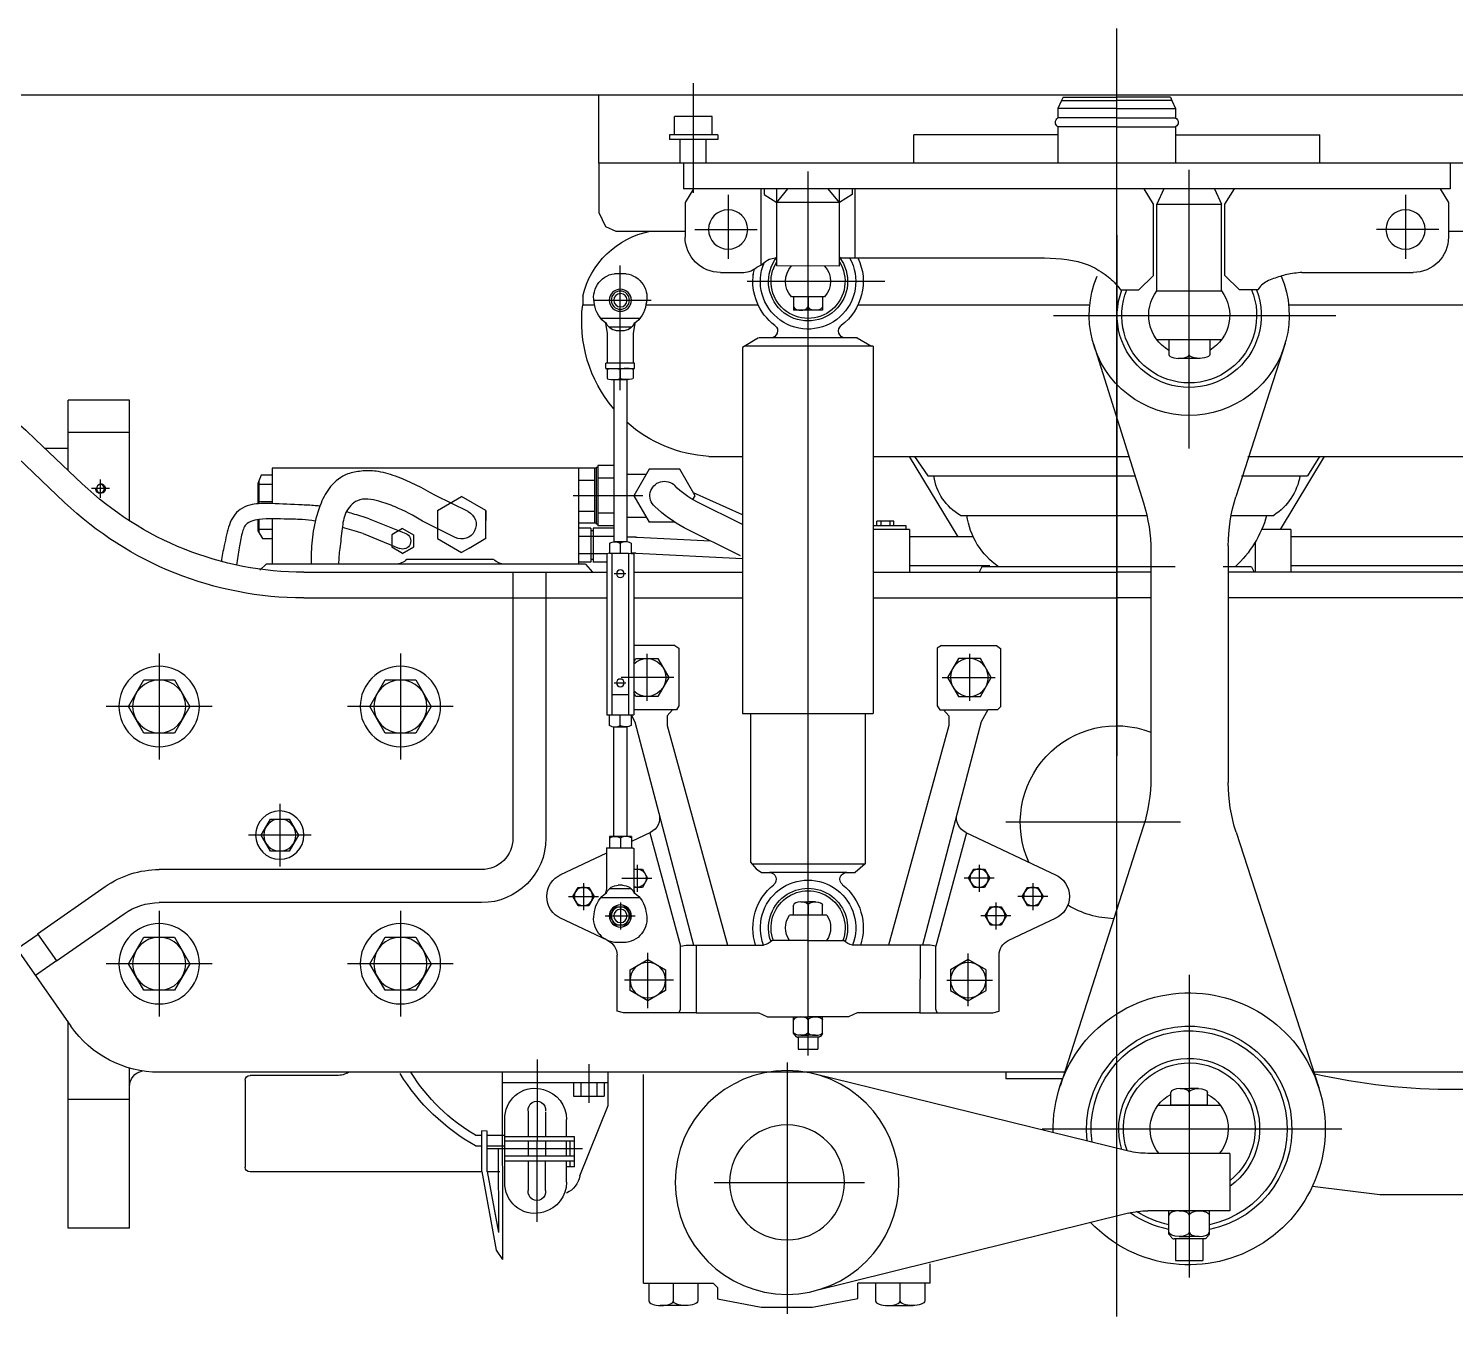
# Model space of a CAD drawing. Extents: x 39751 to 116307, y -36149 to -14965.
# Drawn here: x 63369 to 64256, y -21160 to -20359 of the extents above; entities that cross this region are included whole.
import ezdxf

# ---------------------------------------------------------------- set-up
doc = ezdxf.new("R2010")
doc.units = 0
doc.header["$LTSCALE"] = 1500
doc.linetypes.add('CENTER2', pattern=[0.72, 0.6, -0.05, 0.02, -0.05])
for name, color, linetype in [('01', 7, 'Continuous'), ('confine7', 4, 'CENTER2'), ('LAYER0', 7, 'Continuous')]:
    doc.layers.add(name, color=color, linetype=linetype)
doc.layers.add('AM_0', color=7, linetype='Continuous', lineweight=30)

# ---------------------------------------------------------------- blocks, each defined once
blk = doc.blocks.new('A$C2D1C109C')
at = {"layer": '01'}
for p, q in [((1832.35, 1058.09), (1830.07, 1053.06)), ((1833.23, 1060.19), (1832.35, 1058.09)), ((1832.35, 1058.09), (1866.67, 1058.09)), ((1833.23, 1060.19), (1866.67, 1060.19)), ((1900.1, 1060.19), (1866.67, 1060.19)), ((1900.98, 1058.09), (1866.67, 1058.09)), ((1900.1, 1060.19), (1900.98, 1058.09)), ((1900.98, 1058.09), (1903.26, 1053.06)), ((1866.67, 1053.06), (1830.07, 1053.06)), ((1830.07, 1053.06), (1830.07, 1047.19)), ((1866.67, 1047.19), (1830.07, 1047.19)), ((1866.67, 1053.06), (1903.26, 1053.06)), ((1866.67, 1047.19), (1903.26, 1047.19)), ((1903.26, 1053.06), (1903.26, 1047.19)), ((2118.35, 1036.76), (2118.35, 1048.21)), ((2118.35, 1048.21), (2141.7, 1048.21)), ((2141.7, 1036.76), (2141.7, 1048.21)), ((1866.67, 1041.74), (1830.07, 1041.74)), ((1830.07, 1041.74), (1830.07, 1019.1)), ((1866.67, 1041.74), (1903.26, 1041.74)), ((1903.26, 1041.74), (1903.26, 1019.1)), ((1830.07, 1036.75), (1740.49, 1036.75)), ((1740.49, 1019.1), (1740.49, 1036.75)), ((1903.26, 1036.75), (1992.84, 1036.75)), ((1992.84, 1019.1), (1992.84, 1036.75)), ((2114.76, 1036.76), (2114.76, 1033.72)), ((2114.76, 1036.76), (2144.82, 1036.76)), ((2114.76, 1033.72), (2144.82, 1033.72)), ((2121.98, 1019.1), (2121.98, 1033.72)), ((2138.2, 1019.1), (2138.2, 1033.72)), ((2144.82, 1036.76), (2144.82, 1033.72)), ((1545.21, 1019.1), (2188.75, 1019.1)), ((1659.42, 1019.1), (1659.42, 1003.17)), ((2136.05, 1019.1), (2136.05, 1003.17)), ((2188.75, 1019.1), (2188.75, 988.5)), ((1659.42, 1003.17), (2136.05, 1003.17)), ((1665.63, 1003.12), (1660.38, 994.53)), ((1799.47, 993.68), (1793.54, 1003.17)), ((1805.87, 1003.12), (1801.58, 993.58)), ((1837.4, 1003.12), (1841.7, 993.58)), ((1843.81, 993.68), (1849.74, 1003.17)), ((2029.44, 960.15), (2029.44, 1003.17)), ((2031.31, 1003.17), (2031.31, 999.54)), ((2039.19, 955.09), (2039.19, 1003.17)), ((2039.19, 994.53), (2046.14, 1003.17)), ((2078.11, 994.53), (2071.15, 1003.17)), ((2078.11, 955.17), (2078.11, 1003.17)), ((2085.98, 1003.17), (2085.98, 999.54)), ((2087.86, 955.8), (2087.86, 1003.17)), ((2129.84, 1003.12), (2135.09, 994.53)), ((1660.38, 994.53), (1660.38, 973.12)), ((2031.31, 999.54), (2039.19, 994.53)), ((2039.19, 994.53), (2078.11, 994.53)), ((2085.98, 999.54), (2078.11, 994.53)), ((2135.09, 994.53), (2135.09, 973.12)), ((1799.47, 949.23), (1799.47, 993.68)), ((1801.58, 939.65), (1801.58, 993.58)), ((1841.7, 993.58), (1801.58, 993.58)), ((1841.7, 939.65), (1841.7, 993.58)), ((1843.81, 949.23), (1843.81, 993.68)), ((2188.75, 988.5), (2184.55, 979.7)), ((1660.38, 976.76), (1555.27, 976.76)), ((2178.27, 976.76), (2135.09, 976.76)), ((2184.55, 979.7), (2178.27, 976.76)), ((2039.19, 960.15), (1911.6, 960.15)), ((2079.17, 960.15), (2078.11, 960.15)), ((1751.5, 951.12), (1682.38, 951.12)), ((2039.19, 955.09), (2078.11, 955.17)), ((2113.09, 951.12), (2099.79, 951.12)), ((2171.73, 950.35), (2179.09, 950.35)), ((1790.28, 940.38), (1799.47, 949.23)), ((1852.99, 940.38), (1843.81, 949.23)), ((1778.94, 940.38), (1790.28, 940.38)), ((1841.7, 939.65), (1801.58, 939.65)), ((1864.34, 940.38), (1852.99, 940.38)), ((2048.34, 935.99), (2068.96, 935.99)), ((2049.62, 935.99), (2049.62, 927.65)), ((2058.65, 935.99), (2058.65, 927.65)), ((2067.68, 935.99), (2067.68, 927.65)), ((2198.81, 936.3), (2198.81, 931.06)), ((1759.81, 931.06), (1535.57, 931.06)), ((2027.54, 931.06), (1883.47, 931.06)), ((2049.62, 927.65), (2067.68, 927.65)), ((2159.46, 931.06), (2089.76, 931.06)), ((2198.81, 931.06), (2191.36, 931.06)), ((2163.25, 922.51), (2187.57, 922.51)), ((2166.29, 919.63), (2167.34, 913.1)), ((2168.46, 917.07), (2182.36, 917.07)), ((2174.12, 914.81), (2176.71, 914.81)), ((2184.53, 919.63), (2183.49, 913.1)), ((2186.34, 922.51), (2186.79, 922.32)), ((1761.93, 907.02), (1792.56, 811.61)), ((1801.58, 909.16), (1841.7, 909.16)), ((1808.88, 909.16), (1808.88, 900.15)), ((1821.64, 897.68), (1821.64, 909.16)), ((1834.4, 909.16), (1834.4, 900.15)), ((1881.24, 906.66), (1850.08, 807.83)), ((2018.08, 905.38), (2018.08, 676.86)), ((2018.08, 905.38), (2098.02, 905.38)), ((2028.16, 910.53), (2019.28, 905.38)), ((2028.16, 910.53), (2035.52, 910.53)), ((2035.52, 910.53), (2081.77, 910.53)), ((2081.77, 910.53), (2089.13, 910.53)), ((2089.38, 910.53), (2099.43, 904.54)), ((2167.34, 913.1), (2167.34, 894.62)), ((2183.49, 913.1), (2183.49, 894.62)), ((1814.92, 897.68), (1828.49, 897.68)), ((2099.43, 904.54), (2099.43, 676.86)), ((2184.45, 891.47), (2166.54, 891.47)), ((2167.34, 891.47), (2167.34, 885.37)), ((2175.5, 891.47), (2175.5, 885.37)), ((2183.49, 891.47), (2183.49, 885.13)), ((2171.33, 884.53), (2171.33, 783.56)), ((2179.57, 884.53), (2171.42, 884.53)), ((2179.49, 884.53), (2179.49, 783.56)), ((2480.67, 796.66), (2480.67, 871.67)), ((2480.67, 871.67), (2518.67, 871.67)), ((2518.67, 827.99), (2518.67, 871.67)), ((2480.67, 851.67), (2518.67, 851.67)), ((2509.97, 819.73), (2539.01, 847.33)), ((1785.24, 836.73), (1613.13, 836.73)), ((1737.62, 836.73), (1765.12, 791.19)), ((1740.58, 836.73), (1748.12, 824.58)), ((2018.08, 836.73), (1859.2, 836.73)), ((1995.71, 836.73), (1965.49, 786.69)), ((1992.54, 836.73), (1984.16, 824.58)), ((2120.41, 836.73), (2099.43, 836.73)), ((2518.67, 841.67), (2533.06, 841.67)), ((2521, 808.13), (2550.03, 835.74)), ((2128.89, 812.27), (2138.44, 828.81)), ((2138.44, 828.81), (2157.53, 828.81)), ((2157.53, 828.81), (2167.08, 812.27)), ((2171.33, 825.65), (2159.36, 825.65)), ((2179.49, 831.02), (2189.48, 831.02)), ((2189.48, 831.02), (2189.48, 793.51)), ((2189.48, 829.88), (2190.39, 829.88)), ((2190.39, 829.88), (2190.39, 794.65)), ((2190.39, 829.3), (2391.93, 829.3)), ((2191.22, 795.23), (2191.22, 829.3)), ((2201.38, 829.3), (2201.38, 769.67)), ((2343.24, 829.3), (2391.93, 829.3)), ((2391.93, 829.3), (2391.93, 807.32)), ((1789.21, 824.58), (1748.12, 824.58)), ((1984.16, 824.58), (1855.36, 824.58)), ((2179.49, 823.11), (2189.48, 823.11)), ((2201.38, 821.84), (2191.22, 821.84)), ((2391.93, 825.01), (2398.72, 825.01)), ((2391.93, 819.3), (2400.22, 819.3)), ((2398.72, 825.01), (2400.82, 819.93)), ((2400.22, 821.39), (2400.22, 807.25)), ((2400.82, 819.93), (2400.82, 807.2)), ((2099.43, 800.42), (2129.91, 814.05)), ((2099.43, 794.44), (2127.8, 808.5)), ((2130.3, 809.83), (2128.89, 812.27)), ((2167.08, 812.27), (2157.53, 795.73)), ((2258.95, 803.06), (2274.07, 811.79)), ((2270.06, 802.39), (2290.38, 812.5)), ((2289.18, 803.06), (2274.07, 811.79)), ((2391.93, 808.5), (2400.22, 808.5)), ((1795.52, 800.05), (1769.09, 800.05)), ((1963.88, 800.05), (1847.97, 800.05)), ((2171.33, 798.89), (2159.36, 798.89)), ((2179.49, 801.43), (2189.48, 801.43)), ((2201.38, 802.7), (2191.22, 802.7)), ((2258.95, 803.06), (2258.95, 796.87)), ((2258.95, 785.61), (2258.95, 803.06)), ((2289.18, 803.06), (2289.18, 785.61)), ((1758.48, 791.19), (1776.6, 791.19)), ((1758.48, 791.19), (1758.48, 764.67)), ((1758.48, 791.19), (1758.48, 764.99)), ((1995.66, 791.19), (2018.08, 791.19)), ((1995.66, 791.19), (1995.66, 764.67)), ((1997.73, 791.19), (1997.73, 793.57)), ((1997.73, 793.57), (2018.08, 793.57)), ((2005.35, 793.57), (2005.35, 796.5)), ((2005.35, 796.5), (2015.83, 796.5)), ((2007.86, 796.5), (2007.86, 793.57)), ((2013.31, 796.5), (2013.31, 793.57)), ((2015.83, 793.57), (2015.83, 796.5)), ((2100.68, 774.97), (2135.79, 792.38)), ((2141.46, 795.73), (2157.53, 795.73)), ((2179.46, 791.99), (2192.32, 792.01)), ((2179.49, 793.51), (2189.48, 793.51)), ((2189.48, 794.65), (2190.39, 794.65)), ((2190.39, 795.23), (2201.38, 795.23)), ((2192.32, 792.01), (2192.34, 771.03)), ((2192.34, 790.47), (2193.76, 790.47)), ((2193.76, 792.01), (2201.38, 792.01)), ((2193.76, 792.01), (2193.76, 771.03)), ((2278.07, 786.28), (2298.39, 796.38)), ((2310.76, 791.87), (2304.05, 787.99)), ((2331.52, 797.96), (2308.87, 788.75)), ((2310.76, 791.87), (2317.47, 787.99)), ((2391.93, 797.9), (2391.93, 769.67)), ((2391.93, 791.35), (2400.22, 791.35)), ((2400.82, 790.4), (2397.96, 785.63)), ((2400.22, 797.39), (2400.22, 789.39)), ((2400.82, 797.3), (2400.82, 790.4)), ((1615.48, 786.69), (1758.48, 786.69)), ((1780.53, 783.5), (1780.53, 764.67)), ((1780.53, 783.5), (1780.53, 764.99)), ((1797.34, 781.04), (1797.34, 633.8)), ((1955.94, 786.69), (1995.66, 786.69)), ((2165.01, 786.49), (2119.25, 784.18)), ((2165.77, 786.51), (2171.33, 786.51)), ((2168.61, 782.72), (2168.61, 776.27)), ((2171.33, 783.56), (2179.49, 783.56)), ((2175.41, 783.56), (2175.41, 776.53)), ((2179.46, 786.9), (2201.38, 786.9)), ((2182.21, 782.72), (2182.21, 776.53)), ((2258.95, 785.61), (2269.49, 779.52)), ((2289.18, 785.61), (2274.07, 776.88)), ((2304.05, 787.99), (2304.05, 780.24)), ((2335.28, 788.7), (2312.64, 779.49)), ((2317.47, 787.99), (2317.47, 780.24)), ((2397.96, 785.63), (2391.93, 785.63)), ((1845.46, 777.77), (1845.46, 636.85)), ((2165.52, 776.5), (2099.43, 773.18)), ((2165.77, 776.51), (2168.61, 776.51)), ((2170.29, 776.53), (2167.09, 776.04)), ((2167.09, 776.04), (2167.09, 675.91)), ((2170.29, 776.53), (2170.29, 675.91)), ((2182.21, 776.53), (2170.29, 776.53)), ((2180.53, 675.91), (2180.53, 776.53)), ((2182.21, 776.53), (2183.73, 776.04)), ((2183.52, 776.11), (2201.38, 776.11)), ((2183.73, 776.04), (2183.73, 675.91)), ((2192.34, 772.54), (2193.76, 772.54)), ((2254.17, 772.67), (2308.17, 772.67)), ((2267.18, 780.86), (2274.07, 776.88)), ((2304.05, 780.52), (2304.05, 780.24)), ((2310.76, 776.37), (2304.05, 780.24)), ((2304.05, 780.24), (2310.76, 776.37)), ((2310.76, 776.37), (2317.47, 780.24)), ((1361.17, 764.67), (1797.34, 764.67)), ((1615.48, 768.69), (1758.48, 768.69)), ((1782.85, 768.07), (1781.15, 764.67)), ((1782.85, 768.07), (1800.61, 768.07)), ((1830.46, 768.07), (1950.49, 768.07)), ((1845.46, 764.67), (1866.67, 764.67)), ((2018.08, 764.67), (1866.67, 764.67)), ((1945.59, 768.69), (1995.66, 768.69)), ((1950.49, 768.07), (1952.18, 764.67)), ((2167.09, 764.67), (2099.43, 764.67)), ((2183.73, 771.03), (2192.34, 771.03)), ((2372.17, 764.67), (2183.73, 764.67)), ((2197.01, 769.67), (2192.8, 764.67)), ((2193.76, 771.03), (2201.38, 771.03)), ((2197.01, 769.67), (2357.67, 769.67)), ((2221.67, 764.67), (2221.67, 748.67)), ((2242.24, 764.67), (2242.24, 748.67)), ((2357.67, 769.67), (2395.67, 769.67)), ((2395.67, 769.67), (2399.67, 766.06)), ((1361.17, 748.67), (1797.34, 748.67)), ((1845.46, 748.67), (1866.67, 748.67)), ((2018.08, 748.67), (1866.67, 748.67)), ((2167.09, 748.67), (2099.43, 748.67)), ((2372.17, 748.67), (2183.73, 748.67)), ((2221.67, 748.67), (2221.67, 599.17)), ((2242.24, 748.67), (2242.24, 599.17)), ((1941.55, 719), (1939.03, 717.2)), ((1958.33, 719), (1941.55, 719)), ((1975.77, 719), (1958.33, 719)), ((1975.77, 719), (1978.29, 717.49)), ((2141.52, 719), (2139.01, 717.49)), ((2141.52, 719), (2158.97, 719)), ((2158.97, 719), (2167.09, 719)), ((1939.03, 717.2), (1939.03, 699.2)), ((1978.29, 717.49), (1978.29, 699.2)), ((2139.01, 717.49), (2139.01, 699.2)), ((1939.03, 699.2), (1939.03, 680.91)), ((1978.29, 699.2), (1978.29, 681.48)), ((2139.01, 699.2), (2139.01, 681.48)), ((2180.53, 688.57), (2170.29, 688.57)), ((1939.03, 680.91), (1940.88, 679.07)), ((1940.88, 679.07), (1946.92, 679.07)), ((1958.33, 679.07), (1946.92, 679.07)), ((1946.92, 679.07), (1950.95, 671.69)), ((1974.43, 679.07), (1958.33, 679.07)), ((1974.43, 679.07), (1971.08, 675.38)), ((1971.08, 675.38), (1971.08, 669.34)), ((1976.78, 679.07), (1974.43, 679.07)), ((1978.29, 681.48), (1976.78, 679.07)), ((2099.43, 676.86), (2018.08, 676.86)), ((2023.12, 676.86), (2023.12, 583.31)), ((2094.39, 676.86), (2094.39, 584.36)), ((2139.01, 681.48), (2140.52, 679.07)), ((2140.52, 679.07), (2142.86, 679.07)), ((2142.86, 679.07), (2146.22, 675.38)), ((2142.86, 679.07), (2158.97, 679.07)), ((2146.22, 675.38), (2146.22, 669.34)), ((2158.97, 679.07), (2167.09, 679.07)), ((2168.65, 675.91), (2166.35, 671.69)), ((2183.73, 675.91), (2167.09, 675.91)), ((2168.53, 669.45), (2168.53, 675.91)), ((2175.41, 669.41), (2175.41, 675.91)), ((2182.29, 675.91), (2182.29, 669.45)), ((1950.95, 671.69), (1987.5, 532.78)), ((1971.08, 669.34), (2008.59, 532.78)), ((2146.22, 669.34), (2108.7, 532.78)), ((2166.35, 671.69), (2129.8, 532.78)), ((2171.25, 668.57), (2171.25, 600.33)), ((2179.49, 668.57), (2171.33, 668.57)), ((2179.57, 668.57), (2179.57, 600.33)), ((1850.23, 606.33), (1901.9, 445.1)), ((1792.48, 603.01), (1741.12, 444.3)), ((1960.61, 602.84), (1904.3, 576.28)), ((1960.22, 602.66), (1979.3, 532.11)), ((2157.07, 602.66), (2138, 532.11)), ((2156.69, 602.84), (2168.53, 597.25)), ((2168.53, 600.33), (2168.53, 593.29)), ((2168.53, 600.33), (2182.13, 600.33)), ((2175.33, 599.49), (2175.33, 593.29)), ((2182.13, 600.33), (2182.13, 593.29)), ((2367.65, 601.17), (2406.68, 601.17)), ((2167.57, 593.29), (2166.69, 592.65)), ((2166.69, 567.61), (2166.69, 592.65)), ((2183.97, 593.29), (2167.57, 593.29)), ((2183.97, 593.29), (2183.97, 567.69)), ((2183.97, 589.97), (2213, 576.28)), ((2023.12, 583.31), (2029.43, 577.84)), ((2093.55, 583.31), (2023.12, 583.31)), ((2034.64, 577.84), (2029.43, 577.84)), ((2034.64, 577.84), (2082.66, 577.84)), ((2087.87, 577.84), (2082.66, 577.84)), ((2091.02, 580.16), (2087.66, 577.84)), ((2094.39, 584.36), (2091.02, 580.16)), ((2261.67, 579.74), (2462.17, 579.74)), ((2174.12, 569.95), (2176.71, 569.95)), ((2537.75, 539.77), (2495.75, 569.16)), ((2054.13, 559.59), (2058.65, 559.59)), ((2063.16, 559.59), (2058.65, 559.59)), ((2163.25, 562.25), (2187.57, 562.25)), ((2166.29, 565.13), (2166.69, 567.63)), ((2168.46, 567.69), (2182.36, 567.69)), ((2183.97, 567.69), (2184.69, 565.13)), ((2261.67, 559.17), (2462.17, 559.17)), ((2576.42, 566.96), (2517.07, 482.28)), ((2047.06, 551.46), (2070.24, 551.46)), ((2049.62, 551.46), (2049.62, 557.67)), ((2049.62, 551.46), (2067.68, 551.46)), ((2058.65, 557.67), (2058.65, 551.46)), ((2067.68, 551.46), (2067.68, 557.67)), ((2525.96, 522.91), (2483.95, 552.31)), ((1934.14, 535.6), (1904.3, 549.67)), ((2183.16, 535.6), (2213, 549.67)), ((1979.3, 532.11), (1982.78, 532.78)), ((1982.78, 532.78), (2030.93, 532.78)), ((1988.97, 532.78), (1989.11, 490.7)), ((2058.65, 535.53), (2036.36, 535.53)), ((2058.65, 535.53), (2080.93, 535.53)), ((2134.51, 532.78), (2086.36, 532.78)), ((2128.33, 532.78), (2128.19, 490.7)), ((2138, 532.11), (2134.51, 532.78)), ((2171.73, 534.41), (2179.09, 534.41)), ((2537.75, 539.77), (2525.96, 522.91)), ((2537.52, 539.44), (2550.63, 530.27)), ((1939.87, 510.97), (1939.87, 526.55)), ((1979.3, 492.85), (1979.3, 532.11)), ((2138, 492.85), (2138, 532.11)), ((2177.42, 510.97), (2177.42, 526.55)), ((2526.06, 523.05), (2539.17, 513.88)), ((1939.87, 491.6), (1939.87, 510.97)), ((2177.42, 491.6), (2177.42, 510.97)), ((1943.84, 490.7), (1939.87, 491.6)), ((1958.33, 490.7), (1943.84, 490.7)), ((1978.39, 490.7), (1958.33, 490.7)), ((1978.39, 490.7), (1979.3, 492.85)), ((1989.11, 490.7), (1978.39, 490.7)), ((1989.11, 490.7), (2028.12, 490.7)), ((2028.12, 490.7), (2033.48, 488.16)), ((2033.48, 488.16), (2058.65, 488.16)), ((2049.62, 477.69), (2049.62, 488.16)), ((2054.13, 488.16), (2058.65, 488.16)), ((2083.81, 488.16), (2058.65, 488.16)), ((2063.16, 488.16), (2058.65, 488.16)), ((2067.68, 477.69), (2067.68, 488.16)), ((2089.18, 490.7), (2083.81, 488.16)), ((2128.19, 490.7), (2089.18, 490.7)), ((2128.19, 490.7), (2138.91, 490.7)), ((2138.91, 490.7), (2138, 492.85)), ((2138.91, 490.7), (2158.97, 490.7)), ((2158.97, 490.7), (2173.46, 490.7)), ((2173.46, 490.7), (2177.42, 491.6)), ((2058.65, 486.24), (2058.65, 478.6)), ((2518.67, 356.67), (2518.67, 484.56)), ((2052, 475.58), (2065.29, 475.58)), ((2052.5, 475.58), (2052.5, 468.09)), ((2054.13, 476.68), (2058.65, 476.68)), ((2063.16, 476.68), (2058.65, 476.68)), ((2064.8, 475.58), (2064.8, 468.09)), ((2064.8, 468.09), (2052.5, 468.09)), ((1271.17, 453.67), (1744.15, 453.67)), ((1859.35, 404.69), (2054.99, 452.71)), ((1899.15, 453.67), (2462.17, 453.67)), ((1935.67, 453.67), (1935.67, 449.67)), ((2480.67, 356.67), (2480.67, 456.28)), ((1900.43, 449.67), (1935.67, 449.67)), ((2160.98, 322.41), (2160.98, 452.25)), ((2351.67, 451.67), (2405.67, 451.67)), ((2408.67, 448.67), (2408.67, 394.67)), ((1810.21, 433.26), (1810.21, 441.11)), ((1815.93, 443.54), (1821.64, 443.54)), ((1827.35, 443.54), (1821.64, 443.54)), ((1821.64, 441.11), (1821.64, 433.26)), ((1833.06, 433.26), (1833.06, 441.11)), ((2480.67, 436.67), (2518.67, 436.67)), ((1840.64, 433.26), (1802.31, 433.26)), ((1810.21, 433.26), (1833.06, 433.26)), ((2247.17, 383.07), (2247.17, 426.56)), ((2258.18, 416.99), (2261.49, 417.27)), ((2258.18, 414.5), (2247.28, 414.5)), ((2265.43, 414.5), (2261.49, 414.5)), ((1796.39, 403.25), (1796.39, 367.52)), ((1796.39, 403.25), (1847.44, 403.25)), ((2258.18, 407.87), (2247.26, 407.87)), ((2265.43, 407.87), (2261.49, 407.87)), ((2250.24, 391.67), (2258.17, 391.67)), ((2261.44, 391.67), (2405.67, 391.67)), ((1796.39, 367.52), (1847.38, 367.52)), ((1809.07, 352.97), (1809.07, 367.52)), ((1815.35, 367.52), (1821.64, 367.52)), ((1827.92, 367.52), (1821.64, 367.52)), ((1821.64, 364.85), (1821.64, 354.23)), ((1834.21, 352.97), (1834.21, 367.52)), ((1859.41, 366.06), (2054.99, 317.59)), ((2480.67, 356.67), (2518.67, 356.67)), ((1812.39, 350.03), (1830.89, 350.03)), ((1813.08, 350.03), (1813.08, 336.7)), ((1815.35, 351.56), (1821.64, 351.56)), ((1827.92, 351.56), (1821.64, 351.56)), ((1830.2, 350.03), (1830.2, 336.7)), ((1830.2, 336.7), (1813.08, 336.7)), ((1982.82, 322.41), (1982.82, 334.57)), ((1982.82, 322.41), (2027.61, 322.41)), ((1986.1, 322.41), (1986.1, 311.49)), ((2001.37, 311.49), (2001.37, 322.41)), ((2016.64, 322.41), (2016.64, 311.49)), ((2027.61, 312.9), (2027.61, 322.41)), ((2117.7, 322.41), (2115.02, 319.72)), ((2115.02, 319.72), (2115.02, 312.74)), ((2160.98, 322.41), (2117.7, 322.41)), ((2127.16, 322.41), (2127.16, 311.49)), ((2142.43, 311.49), (2142.43, 322.41)), ((2157.7, 322.41), (2157.7, 311.49)), ((2055.96, 307.64), (2027.61, 312.9)), ((2115.02, 312.74), (2087.84, 307.64)), ((2009.29, 308.58), (1993.21, 308.58)), ((2087.84, 307.64), (2055.96, 307.64)), ((2134.52, 308.58), (2150.59, 308.58))]:
    blk.add_line(p, q, dxfattribs=at)
for points in [[(1971.97, 699.2), (1965.15, 687.39), (1951.51, 687.39), (1944.69, 699.2), (1951.51, 711.01), (1965.15, 711.01)], [(2302.64, 697.67), (2293.11, 681.17), (2302.64, 664.67), (2321.69, 664.67), (2331.22, 681.17), (2321.69, 697.67)], [(2452.64, 697.67), (2443.11, 681.17), (2452.64, 664.67), (2471.69, 664.67), (2481.22, 681.17), (2471.69, 697.67)], [(2381.39, 611.17), (2375.62, 601.17), (2381.39, 591.17), (2392.94, 591.17), (2398.71, 601.17), (2392.94, 611.17)], [(1948.99, 580.09), (1945.7, 574.39), (1948.99, 568.68), (1955.58, 568.68), (1958.88, 574.39), (1955.58, 580.09)], [(1915.67, 568.69), (1912.37, 562.98), (1915.67, 557.27), (1922.26, 557.27), (1925.55, 562.98), (1922.26, 568.69)], [(2195.04, 568.69), (2191.74, 562.98), (2195.04, 557.27), (2201.63, 557.27), (2204.93, 562.98), (2201.63, 568.69)], [(1938.59, 556.61), (1935.29, 550.9), (1938.59, 545.19), (1945.18, 545.19), (1948.48, 550.9), (1945.18, 556.61)], [(2172.11, 556.61), (2168.82, 550.9), (2172.11, 545.19), (2178.71, 545.19), (2182, 550.9), (2178.71, 556.61)], [(2302.64, 537.67), (2293.11, 521.17), (2302.64, 504.67), (2321.69, 504.67), (2331.22, 521.17), (2321.69, 537.67)], [(2452.64, 537.67), (2443.11, 521.17), (2452.64, 504.67), (2471.69, 504.67), (2481.22, 521.17), (2471.69, 537.67)], [(1970.07, 504.58), (1959, 498.19), (1947.93, 504.58), (1947.93, 517.36), (1959, 523.76), (1970.07, 517.36)], [(2147.23, 504.58), (2158.3, 498.19), (2169.37, 504.58), (2169.37, 517.36), (2158.3, 523.76), (2147.23, 517.36)]]:
    blk.add_lwpolyline(points, close=True, dxfattribs=at)
for points in [[(2167.09, 708.76), (2165.79, 711.01), (2152.15, 711.01), (2145.33, 699.2), (2152.15, 687.39), (2165.79, 687.39), (2167.09, 689.64)], [(2166.69, 580.09), (2161.71, 580.09), (2158.42, 574.39), (2161.71, 568.68), (2166.69, 568.68)]]:
    blk.add_lwpolyline(points, dxfattribs=at)
for centre, radius in [((1687.1, 977.84), 12.18), ((2108.38, 977.84), 12.18), ((2175.41, 933.87), 6.88), ((2175.41, 933.87), 5.68), ((2175.32, 933.86), 4.14), ((2498.67, 816.67), 2.5), ((2175.41, 763.72), 2.4), ((1958.33, 699.2), 11.81), ((2312.17, 681.17), 25), ((2462.17, 681.17), 25), ((2175.41, 695.85), 2.4), ((2312.17, 681.17), 16.5), ((2462.17, 681.17), 16.5), ((2387.17, 601.17), 15), ((2387.17, 601.17), 10), ((1952.29, 574.39), 5.71), ((1918.96, 562.98), 5.71), ((2198.34, 562.98), 5.71), ((1941.89, 550.9), 5.71), ((2175.41, 550.89), 6.88), ((2175.41, 550.89), 5.68), ((2175.32, 550.9), 4.14), ((2312.17, 521.17), 25), ((2462.17, 521.17), 25), ((2312.17, 521.17), 16.5), ((2462.17, 521.17), 16.5), ((1959, 510.97), 11), ((2158.3, 510.97), 11), ((2071.73, 385.15), 69.6), ((2071.73, 385.15), 35.73)]:
    blk.add_circle(centre, radius, dxfattribs=at)
for centre, radius, start, end in [((1831.64, 1044.47), 3.15, 119.99643, 240.00356), ((1901.69, 1044.47), 3.15, 299.99644, 60.00357), ((2146.14, 923.68), 54.16, 13.47974, 78.56029), ((1682.38, 973.12), 22, 180.00001, 270), ((2113.09, 973.12), 22, 270, 359.99999), ((2058.65, 945.54), 34.31, 154.80417, 233.10483), ((2058.65, 945.54), 29.66, 150.49615, 23.17068), ((2058.65, 945.54), 24.6, 142.30618, 37.69382), ((2058.65, 945.54), 23, 147.8063, 32.1937), ((2058.65, 945.54), 14.05, 137.07877, 222.80894), ((2058.65, 945.54), 14.05, 317.19106, 43.17333), ((2058.65, 945.54), 34.31, 306.89517, 8.56959), ((2058.65, 945.54), 34.31, 6.91067, 13.12657), ((2173.83, 935.48), 15.02, 98.04553, 196.74984), ((2176.99, 935.48), 15.02, 343.25018, 81.95448), ((1821.64, 924.4), 62.19, 156.82191, 23.17809), ((2780.17, 593.67), 350, 90, 133.55321), ((1821.64, 924.4), 44.78, 159.0925, 20.9075), ((1821.64, 924.4), 41.96, 157.61684, 22.38316), ((1821.64, 924.4), 25.19, 142.76629, 239.56409), ((1821.64, 924.4), 25.19, 300.43591, 37.23368), ((2175.77, 933.17), 16.44, 187.06127, 236.64806), ((2115.32, 920.71), 84.13, 319.7104, 7.06702), ((2175.05, 933.17), 16.44, 303.35195, 352.93874), ((2035.52, 914.74), 4.2, 270, 53.10483), ((2081.77, 914.74), 4.2, 126.89517, 270), ((2174.12, 923.02), 8.21, 205.84672, 270.00001), ((2176.71, 923.02), 8.21, 270.00001, 334.15329), ((2115.32, 920.71), 84.13, 273.47227, 311.74343), ((1789.03, 831.06), 36.86, 190.1251, 237.255), ((1947.22, 829.07), 33.47, 299.86172, 352.23059), ((2105.59, 853.3), 50, 296.36774, 315.93252), ((2147.99, 812.27), 9, 311.68887, 135.93252), ((2372.17, 964.67), 200, 270, 313.55321), ((2498.67, 816.67), 3, 68.10608, 9.19241), ((1697.34, 781.04), 100, 360, 17.79657), ((1945.46, 777.77), 100, 162.50232, 180), ((2372.17, 964.67), 216, 270, 313.55321), ((1838.52, 817.99), 67.48, 195.41495, 227.70757), ((1913.88, 806.27), 46.39, 304.58167, 352.29581), ((2094.93, 867.9), 85.87, 298.41324, 313.4335), ((2274.07, 794.34), 9, 116.44377, 296.44377), ((2165.77, 771.51), 15, 90, 92.89343), ((2310.73, 784.11), 5, 112.47841, 292.47841), ((2165.77, 771.51), 5, 90, 92.89343), ((2247.02, 779.67), 10, 270, 315.573), ((2315.31, 779.67), 10, 224.427, 270), ((2158.97, 699.2), 11.81, 46.57115, 313.42885), ((1866.67, 609.17), 60, 335.48712, 110.69973), ((1697.34, 633.8), 100, 342.06498, 360), ((1945.46, 636.85), 100, 180, 197.77014), ((1956.34, 611.88), 10, 295.25077, 14.74356), ((2160.95, 611.88), 10, 165.25644, 244.74923), ((2261.67, 599.17), 40, 180, 270), ((2261.67, 599.17), 19.43, 180, 270), ((2034.64, 573.64), 4.2, 308.55619, 90), ((2082.66, 573.64), 4.2, 90, 231.44381), ((2165.01, 574.39), 5.71, 72.86993, 287.13007), ((2462.17, 521.17), 58.57, 55.01599, 90), ((1911.06, 562.98), 14.92, 113.55583, 246.44441), ((2058.65, 543.52), 34.31, 128.55619, 198.65855), ((2058.65, 543.52), 29.66, 338.80431, 201.19569), ((2058.65, 543.52), 24.6, 339.51069, 200.48931), ((2058.65, 543.52), 34.31, 341.76624, 51.44381), ((2174.12, 561.74), 8.21, 89.99999, 154.15328), ((2176.71, 561.74), 8.21, 25.84671, 89.99999), ((2206.24, 562.98), 14.92, 293.55559, 66.44417), ((2058.65, 543.52), 23, 339.69187, 200.30813), ((2175.77, 551.59), 16.44, 123.35194, 172.93873), ((2175.05, 551.59), 16.44, 7.06126, 56.64805), ((2462.17, 521.17), 38, 55.01599, 90), ((1866.67, 609.17), 60, 271.78672, 300.56101), ((2058.65, 543.52), 14.05, 145.57032, 214.61956), ((2058.65, 543.52), 14.05, 325.38044, 34.42968), ((2173.83, 549.28), 15.02, 163.25016, 261.95447), ((2176.99, 549.28), 15.02, 278.04552, 16.74982), ((1929.87, 526.55), 10, 359.99999, 64.74923), ((2028.58, 544.15), 11.61, 281.70095, 312.09438), ((2088.72, 544.15), 11.61, 227.90562, 258.29905), ((2187.42, 526.55), 10, 115.25077, 180.00001), ((1821.64, 418.5), 84.56, 358.43147, 316.44335), ((1821.64, 418.5), 63.83, 353.25151, 258.64443), ((1821.64, 418.5), 60.98, 352.24193, 258.10454), ((2462.17, 520.67), 67, 270, 325.03267), ((1821.64, 418.5), 43.83, 343.05966, 234.82421), ((1821.64, 418.5), 40.97, 340.65259, 231.95508), ((2206.3, 515.37), 116.93, 300.376, 328.15111), ((2201.38, 521.65), 130.56, 299.37496, 328.24451), ((2351.67, 466.67), 15, 240.07357, 270), ((2470.67, 444.67), 10, 0, 78.95169), ((2405.67, 448.67), 3, 0, 90), ((1821.64, 418.5), 24.29, 118.05423, 218.86228), ((1821.64, 418.5), 24.29, 321.13772, 61.94579), ((1847.44, 453.25), 50, 270, 283.78967), ((2405.67, 394.67), 3, 270, 0), ((1821.64, 418.5), 60.98, 281.89546, 302.44155), ((1821.64, 418.5), 63.83, 281.35557, 305.14391), ((1847.38, 317.52), 50, 76.08264, 90)]:
    blk.add_arc(centre, radius, start, end, dxfattribs=at)
for centre, major_axis, ratio, start_param, end_param in [((2054.13, 930.08), (-4.51, 0), 0.53892, 0, 3.141593), ((1815.26, 900.15), (-6.38, 0), 0.386254, 0, 3.141593), ((2179.57, 890.63), (-4.08, 0), 0.2056, 3.141593, 6.283185), ((2171.42, 885.37), (4.08, 0), 0.2056, 3.141593, 6.283185), ((2178.81, 776.53), (-5, 5), 1, -1.28727, -0.283526), ((2172.01, 675.61), (5, -5), 1, -1.300229, -0.283526), ((2178.73, 593.29), (-5, 5), 1, -1.28727, -0.283526), ((2054.13, 557.67), (-4.52, 0), 0.424836, 3.141593, 6.283185), ((2054.13, 486.24), (-4.52, 0), 0.424836, 3.141593, 6.283185), ((2063.16, 478.6), (4.52, 0), 0.424836, 3.141593, 6.283185), ((1815.93, 441.11), (-5.71, 0), 0.424836, 3.141593, 6.283185), ((1815.35, 364.85), (-6.28, 0), 0.424836, 3.141593, 6.283185), ((1827.92, 354.23), (6.28, 0), 0.424836, 3.141593, 6.283185), ((1993.74, 311.49), (7.63, 0), 0.381311, 3.141593, 6.283185), ((2134.8, 311.49), (7.63, 0), 0.381311, 3.141593, 6.283185)]:
    blk.add_ellipse(centre, major_axis=major_axis, ratio=ratio, start_param=start_param, end_param=end_param, dxfattribs=at)
at = {"layer": '01', "extrusion": (0, 0, -1)}
for centre, major_axis, ratio, start_param, end_param in [((2063.16, 930.08), (4.51, 0), 0.53892, 0, 3.141593), ((1828.02, 900.15), (6.38, 0), 0.386254, 0, 3.141593), ((2171.42, 890.63), (4.08, 0), 0.2056, 3.141593, 6.283185), ((2179.57, 885.37), (-4.08, 0), 0.2056, 3.141593, 6.283185), ((2172.01, 776.53), (5, 5), 1, -1.28727, -0.283526), ((2178.81, 675.61), (-5, -5), 1, -1.300227, -0.283526), ((2171.93, 593.29), (5, 5), 1, -1.28727, -0.283526), ((2063.16, 557.67), (4.52, 0), 0.424836, 3.141593, 6.283185), ((2063.16, 486.24), (4.52, 0), 0.424836, 3.141593, 6.283185), ((2054.13, 478.6), (-4.52, 0), 0.424836, 3.141593, 6.283185), ((1827.35, 441.11), (5.71, 0), 0.424836, 3.141593, 6.283185), ((1827.92, 364.85), (6.28, 0), 0.424836, 3.141593, 6.283185), ((1815.35, 354.23), (-6.28, 0), 0.424836, 3.141593, 6.283185), ((2009.01, 311.49), (-7.63, 0), 0.381311, 3.141593, 6.283185), ((2150.06, 311.49), (-7.63, 0), 0.381311, 3.141593, 6.283185)]:
    blk.add_ellipse(centre, major_axis=major_axis, ratio=ratio, start_param=start_param, end_param=end_param, dxfattribs=at)
at = {"layer": '01'}
for points in [[(1911.6, 960.15), (1884.43, 955.83), (1873.99, 949.88), (1866.59, 943.18), (1864.34, 940.38)], [(2099.79, 951.12), (2095.31, 951.7), (2090.41, 954.35), (2087.22, 956.22), (2082.81, 959.34), (2078.98, 960.17)], [(1751.5, 951.12), (1760.86, 949.81), (1769.29, 947.26), (1776.69, 943.18), (1778.94, 940.38)], [(2049.62, 477.69), (2050.59, 476.44), (2051.53, 475.61), (2052, 475.58)], [(2067.68, 477.69), (2066.7, 476.44), (2065.76, 475.61), (2065.29, 475.58)], [(1809.07, 352.97), (1810.43, 351.22), (1811.74, 350.07), (1812.39, 350.03)], [(1834.21, 352.97), (1832.85, 351.22), (1831.54, 350.07), (1830.89, 350.03)]]:
    blk.add_spline(points, degree=3, dxfattribs=at)
for points, knots in [([(2290.38, 812.5), (2298.29, 816.84), (2309.68, 823.1), (2326.99, 828.01), (2335.99, 827.77), (2346.52, 826.2), (2356.01, 818.77), (2362.49, 806.64), (2366.45, 792.54), (2367.66, 779.69), (2367.7, 772.2), (2367.67, 769.67)], [0, 0, 0, 0, 27.075107, 38.956317, 49.285322, 58.148422, 71.604614, 83.544587, 99.471434, 114.387153, 121.950065, 121.950065, 121.950065, 121.950065]), ([(2298.39, 796.38), (2303.66, 799.73), (2313.62, 804.94), (2325.81, 809.11), (2338.42, 811.74), (2347.14, 801.95), (2348.52, 790.91), (2349.7, 780.4), (2350.67, 772.9), (2350.54, 769.67)], [0, 0, 0, 0, 18.549799, 29.704847, 43.08699, 52.896652, 62.913182, 75.387855, 85.125587, 85.125587, 85.125587, 85.125587]), ([(2331.52, 797.96), (2334.95, 798.98), (2339.71, 800.4), (2344.46, 801.86), (2345.78, 802.25)], [0, 0, 0, 0, 10.760865, 14.895864, 14.895864, 14.895864, 14.895864]), ([(2362.28, 805.78), (2363.56, 805.93), (2368.01, 806.35), (2378.87, 806.72), (2392.03, 807.53), (2404.46, 807.28), (2413.99, 803.3), (2419.15, 794.73), (2421.33, 782.1), (2423.25, 774.71), (2423.51, 771.38)], [31.780171, 31.780171, 31.780171, 31.780171, 35.656322, 45.151658, 64.374454, 75.359339, 81.999524, 94.638342, 107.36637, 117.404324, 117.404324, 117.404324, 117.404324]), ([(2335.28, 788.7), (2339.08, 789.82), (2343.42, 791.1), (2347.76, 792.38), (2348.3, 792.54)], [0, 0, 0, 0, 11.888077, 13.572014, 13.572014, 13.572014, 13.572014]), ([(2365.12, 796.53), (2367.86, 796.94), (2374.37, 797.63), (2386.32, 797.65), (2398.32, 798.37), (2408.52, 795.37), (2411.15, 788.04), (2412.39, 779.37), (2413.47, 772.74), (2414.06, 769.11)], [30.862887, 30.862887, 30.862887, 30.862887, 39.186263, 50.616978, 68.367028, 73.604003, 80.450446, 89.598332, 100.554713, 100.554713, 100.554713, 100.554713])]:
    blk.add_open_spline(points, degree=3, knots=knots, dxfattribs=at)
at = {"layer": 'confine7'}
for p, q in [((1866.67, 301.79), (1866.67, 1102.83)), ((2130.02, 1068.83), (2130.02, 1000.61)), ((1821.64, 841.6), (1821.64, 1015.05)), ((2058.65, 464.09), (2058.65, 1013.82)), ((1687.1, 999.34), (1687.1, 959.55)), ((2108.38, 999.34), (2108.38, 959.55)), ((1666.36, 977.84), (1705.16, 977.84)), ((2129.11, 977.84), (2090.31, 977.84)), ((1866.67, 974.3), (1866.67, 650.47)), ((2175.41, 877.91), (2175.41, 955.41)), ((2010.95, 945.54), (2096.58, 945.54)), ((2191.89, 933.88), (2156.13, 933.88)), ((1905.96, 924.4), (1730.54, 924.4)), ((2166.54, 891.47), (2166.54, 894.62)), ((2166.54, 894.62), (2184.45, 894.62)), ((2184.45, 891.47), (2184.45, 894.62)), ((2493, 816.67), (2504.33, 816.67)), ((2498.67, 811.01), (2498.67, 822.34)), ((2161.35, 812.27), (2204.71, 812.27)), ((2171.89, 763.64), (2179.33, 763.64)), ((1958.33, 713.98), (1958.33, 684.64)), ((2158.97, 713.98), (2158.97, 684.64)), ((2312.17, 714.09), (2312.17, 648.26)), ((2462.17, 714.09), (2462.17, 648.26)), ((1975.17, 699.2), (1942.38, 699.2)), ((2142.12, 699.2), (2174.92, 699.2)), ((2171.89, 695.77), (2179.33, 695.77)), ((2279.25, 681.17), (2345.08, 681.17)), ((2429.25, 681.17), (2495.08, 681.17)), ((2387.17, 620.68), (2387.17, 581.66)), ((1826.98, 609.17), (1935.76, 609.17)), ((1952.29, 582.64), (1952.29, 565.95)), ((2165.01, 582.64), (2165.01, 565.95)), ((1918.96, 571.24), (1918.96, 554.54)), ((1942.93, 574.39), (1961.57, 574.39)), ((2174.37, 574.39), (2155.72, 574.39)), ((2198.34, 571.24), (2198.34, 554.54)), ((1909.6, 562.98), (1928.25, 562.98)), ((1941.89, 559.16), (1941.89, 542.46)), ((2175.32, 559.16), (2175.32, 542.47)), ((2207.7, 562.98), (2189.05, 562.98)), ((1932.52, 550.9), (1951.17, 550.9)), ((2184.77, 550.9), (2166.12, 550.9)), ((2312.17, 554.09), (2312.17, 488.26)), ((2462.17, 554.09), (2462.17, 488.26)), ((2462.17, 554.09), (2462.17, 488.26)), ((1959, 494.74), (1959, 527.5)), ((2158.3, 493.61), (2158.3, 527.88)), ((2279.25, 521.17), (2345.08, 521.17)), ((2429.25, 521.17), (2495.08, 521.17)), ((1821.64, 514.19), (1821.64, 325.95)), ((1972.45, 510.97), (1944.04, 510.97)), ((1970.07, 510.97), (1958.11, 510.97)), ((2142.31, 510.97), (2172.84, 510.97)), ((2147.23, 510.97), (2159.18, 510.97)), ((2227.11, 461.55), (2227.3, 360.75)), ((2071.73, 459.83), (2071.73, 303.52)), ((2194.94, 458.77), (2194.94, 434.64)), ((2071.73, 430.43), (2071.73, 338.26)), ((1913.04, 418.5), (1726.68, 418.5)), ((2250.34, 406.3), (2199.02, 406.3)), ((2117.14, 385.15), (2023.59, 385.15))]:
    blk.add_line(p, q, dxfattribs=at)
at = {"layer": 'LAYER0'}
for p, q in [((2183.01, 444.41), (2183.01, 453.67)), ((2248.95, 453.76), (2248.73, 337.3)), ((2248.94, 447.3), (2183.01, 447.3)), ((2183.01, 432.98), (2183.01, 444.46)), ((2185.4, 447.3), (2185.4, 438.74)), ((2189.93, 447.3), (2189.93, 438.74)), ((2199.94, 447.3), (2199.94, 438.74)), ((2204.48, 447.3), (2204.48, 438.74)), ((2204.48, 438.74), (2185.4, 438.74)), ((2200.6, 389.21), (2183.01, 432.98)), ((2221.77, 413.57), (2221.71, 429.04)), ((2232.63, 429.58), (2232.63, 413.58)), ((2208.79, 413.57), (2208.79, 424.33)), ((2261.49, 391.98), (2261.49, 417.27)), ((2204, 413.56), (2247.03, 413.58)), ((2204, 394.84), (2204, 413.56)), ((2204, 410.89), (2247.03, 410.91)), ((2206.68, 401.72), (2206.68, 410.89)), ((2208.79, 401.72), (2208.79, 410.89)), ((2221.81, 401.72), (2221.78, 410.9)), ((2232.63, 410.9), (2232.63, 401.72)), ((2258.18, 391.7), (2258.18, 416.99)), ((2247.03, 401.72), (2204, 401.72)), ((2258.18, 406.3), (2250.34, 406.3)), ((2251.44, 406.35), (2251.25, 353.97)), ((2247.03, 398.66), (2204, 398.66)), ((2204, 394.84), (2208.79, 394.84)), ((2206.68, 394.84), (2206.68, 398.66)), ((2208.79, 385.3), (2208.79, 398.66)), ((2221.89, 380.04), (2221.83, 398.66)), ((2232.63, 398.66), (2232.63, 380.05)), ((2258.23, 392.01), (2251.25, 353.97)), ((2261.49, 391.98), (2252.51, 343.05)), ((1744.94, 382.9), (1703.05, 377.67)), ((2221.89, 385.3), (2221.89, 386.85)), ((1703.05, 377.67), (1644.84, 377.67)), ((2252.51, 343.05), (2248.73, 337.3))]:
    blk.add_line(p, q, dxfattribs=at)
for centre, radius, start, end in [((1657.72, 830.28), 387.36, 256.46581, 282.91762), ((2228.59, 425.1), 18.63, 4.50472, 107.17251), ((2228.16, 424.2), 19.37, 105.16362, 179.62263), ((2227.26, 430.36), 5.42, 351.81467, 188.18533), ((2215.04, 391.86), 14.69, 190.41296, 244.78482), ((2228.16, 385.43), 19.37, 180.37737, 254.83638), ((2228.59, 384.53), 18.63, 252.82749, 355.49528), ((2227.26, 379.27), 5.42, 171.81467, 8.18533)]:
    blk.add_arc(centre, radius, start, end, dxfattribs=at)

msp = doc.modelspace()

# ---------------------------------------------------------------- linework, layer by layer
msp.add_line((45257.66, -20400.01), (67215.67, -20400.01))
at = {"layer": 'AM_0'}
msp.add_line((63723.23, -20442.58), (63723.23, -20400.01), dxfattribs=at)

# ---------------------------------------------------------------- block references
at = {"xscale": -1}
msp.add_blockref('A$C2D1C109C', (65911.98, -21461.69), dxfattribs=at)

doc.saveas('drawing.dxf')
